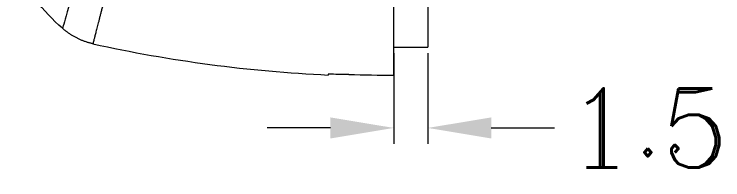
# Model space of a CAD drawing. Header units: millimetres. Extents: x -2408 to -1447, y -915 to -594.
# Drawn here: x -1685.83 to -1654.53, y -864.17 to -856.83 of the extents above; entities that cross this region are included whole.
import ezdxf

# ---------------------------------------------------------------- set-up
doc = ezdxf.new("R2010")
doc.units = ezdxf.units.MM
doc.layers.get('0').update_dxf_attribs({"linetype": 'CONTINUOUS'})
doc.layers.get('Defpoints').update_dxf_attribs({"linetype": 'CONTINUOUS'})
doc.layers.add('5', color=7, linetype='CONTINUOUS', true_color=0xffffff)
doc.styles.add('ROMANC', font='romanc.shx', dxfattribs={"bigfont": 'gbcbig.shx'})
doc.dimstyles.new('YanXiu', dxfattribs={"dimtxt": 2.5, "dimasz": 2.2, "dimexe": 0.66, "dimexo": 0.66, "dimgap": 0.66, "dimtad": 0, "dimdsep": 46, "dimtxsty": 'ROMANC', "dimcen": 0, "dimclrd": 256, "dimclre": 131, "dimclrt": 42, "dimazin": 2, "dimtfac": 1, "dimtofl": 0, "dimtmove": 0, "dimatfit": 3, "dimfxl": 0, "dimlwd": 5, "dimlwe": 5, "dimarcsym": 0})

# ---------------------------------------------------------------- blocks, each defined once
blk = doc.blocks.new('*D52')
at = {"color": 131, "lineweight": 5}
for p, q in [((1741.2, 508.441), (1741.2, 504.434)), ((1742.7, 508.441), (1742.7, 504.434))]:
    blk.add_line(p, q, dxfattribs=at)
at = {"lineweight": 5}
for p, q in [((1738.4, 505.134), (1735.6, 505.134)), ((1745.5, 505.134), (1748.3, 505.134))]:
    blk.add_line(p, q, dxfattribs=at)
for points in [[(1738.4, 505.6), (1738.4, 504.667), (1741.2, 505.134)], [(1745.5, 505.6), (1745.5, 504.667), (1742.7, 505.134)]]:
    blk.add_solid(points)
at = {"layer": 'Defpoints', "color": 0}
for p in [(1741.2, 509.141, 35), (1742.7, 509.141, 35), (1742.7, 505.134)]:
    blk.add_point(p, dxfattribs=at)
at = {"color": 42, "insert": (1752.417, 505.134), "char_height": 3.5, "attachment_point": 5, "style": 'ROMANC'}
blk.add_mtext('1.5', dxfattribs=at)

msp = doc.modelspace()

# ---------------------------------------------------------------- linework, layer by layer
at = {"layer": '5', "color": 7, "linetype": 'Continuous', "lineweight": 5}
for p, q in [((-1667.563, -855.022, 35), (-1667.563, -858.298, 35)), ((-1669.063, -859.533, 35), (-1669.063, -856.19, 35)), ((-1669.063, -858.298, 35), (-1667.563, -858.298, 35)), ((-1671.963, -859.49, 35), (-1671.963, -859.526, 35))]:
    msp.add_line(p, q, dxfattribs=at)
at = {"layer": '5', "color": 7, "linetype": 'Continuous', "lineweight": 5, "extrusion": (0, 6.12303e-17, -1)}
msp.add_arc((1677.062, -849.979, -35), 10, 311.582, 331.2838, dxfattribs=at)
at = {"layer": '5', "color": 7, "linetype": 'Continuous', "lineweight": 5}
msp.add_arc((-1669.063, -797.928, 35), 61.667, 257.55245, 267.30456, dxfattribs=at)
for points in [[(-1682.856, -854.562, 35), (-1683.418, -856.489, 35), (-1683.699, -857.459, 35), (-1683.699, -857.459, 35)], [(-1671.046, -859.501, 35), (-1671.352, -859.5, 35), (-1671.658, -859.497, 35), (-1671.963, -859.49, 35)], [(-1671.046, -859.501, 35), (-1670.386, -859.522, 35), (-1669.724, -859.533, 35), (-1669.063, -859.533, 35)]]:
    msp.add_open_spline(points, degree=3, dxfattribs=at)
msp.add_open_spline([(-1681.592, -855.159, 35), (-1681.611, -855.235, 35), (-1681.65, -855.386, 35), (-1681.705, -855.602, 35), (-1681.758, -855.81, 35), (-1681.809, -856.009, 35), (-1681.858, -856.2, 35), (-1681.904, -856.381, 35), (-1681.948, -856.553, 35), (-1681.99, -856.717, 35), (-1682.029, -856.871, 35), (-1682.066, -857.017, 35), (-1682.101, -857.154, 35), (-1682.134, -857.282, 35), (-1682.165, -857.401, 35), (-1682.193, -857.512, 35), (-1682.219, -857.613, 35), (-1682.243, -857.706, 35), (-1682.264, -857.789, 35), (-1682.283, -857.864, 35), (-1682.3, -857.93, 35), (-1682.315, -857.988, 35), (-1682.327, -858.036, 35), (-1682.337, -858.076, 35), (-1682.345, -858.107, 35), (-1682.351, -858.129, 35), (-1682.354, -858.142, 35), (-1682.355, -858.144, 35), (-1682.355, -858.145, 35)], degree=3, knots=[0, 0, 0, 0, 0.038639, 0.077262, 0.115868, 0.154458, 0.193032, 0.23159, 0.270134, 0.308663, 0.347177, 0.385676, 0.424162, 0.462635, 0.501094, 0.53954, 0.577973, 0.616394, 0.654804, 0.693201, 0.731587, 0.769962, 0.808327, 0.846681, 0.885025, 0.923359, 0.961684, 1, 1, 1, 1], dxfattribs=at)
msp.add_rational_spline([(-1682.355, -858.145, 35), (-1682.857, -858.034, 35), (-1683.315, -857.8, 35), (-1683.699, -857.459, 35)], [1.01633629518, 0.994554591614, 0.994554568272, 1.01633622516], degree=3, dxfattribs=at)

# ---------------------------------------------------------------- dimensions: what is measured, and where the dimension line sits
dim = msp.add_linear_dim(base=(-1667.563, -861.869), p1=(-1669.063, -857.861, 35), p2=(-1667.563, -857.861, 35), dimstyle='YanXiu', override={"dimtxt": 3.5, "dimasz": 2.8, "dimexe": 0.69965, "dimexo": 0.69965, "dimgap": 0.69965})
dim.commit()
dim.dimension.update_dxf_attribs({"geometry": '*D52', "text_midpoint": (-1657.847, -861.869), "insert": (-3410.264, -1367.002)})

doc.saveas('drawing.dxf')
